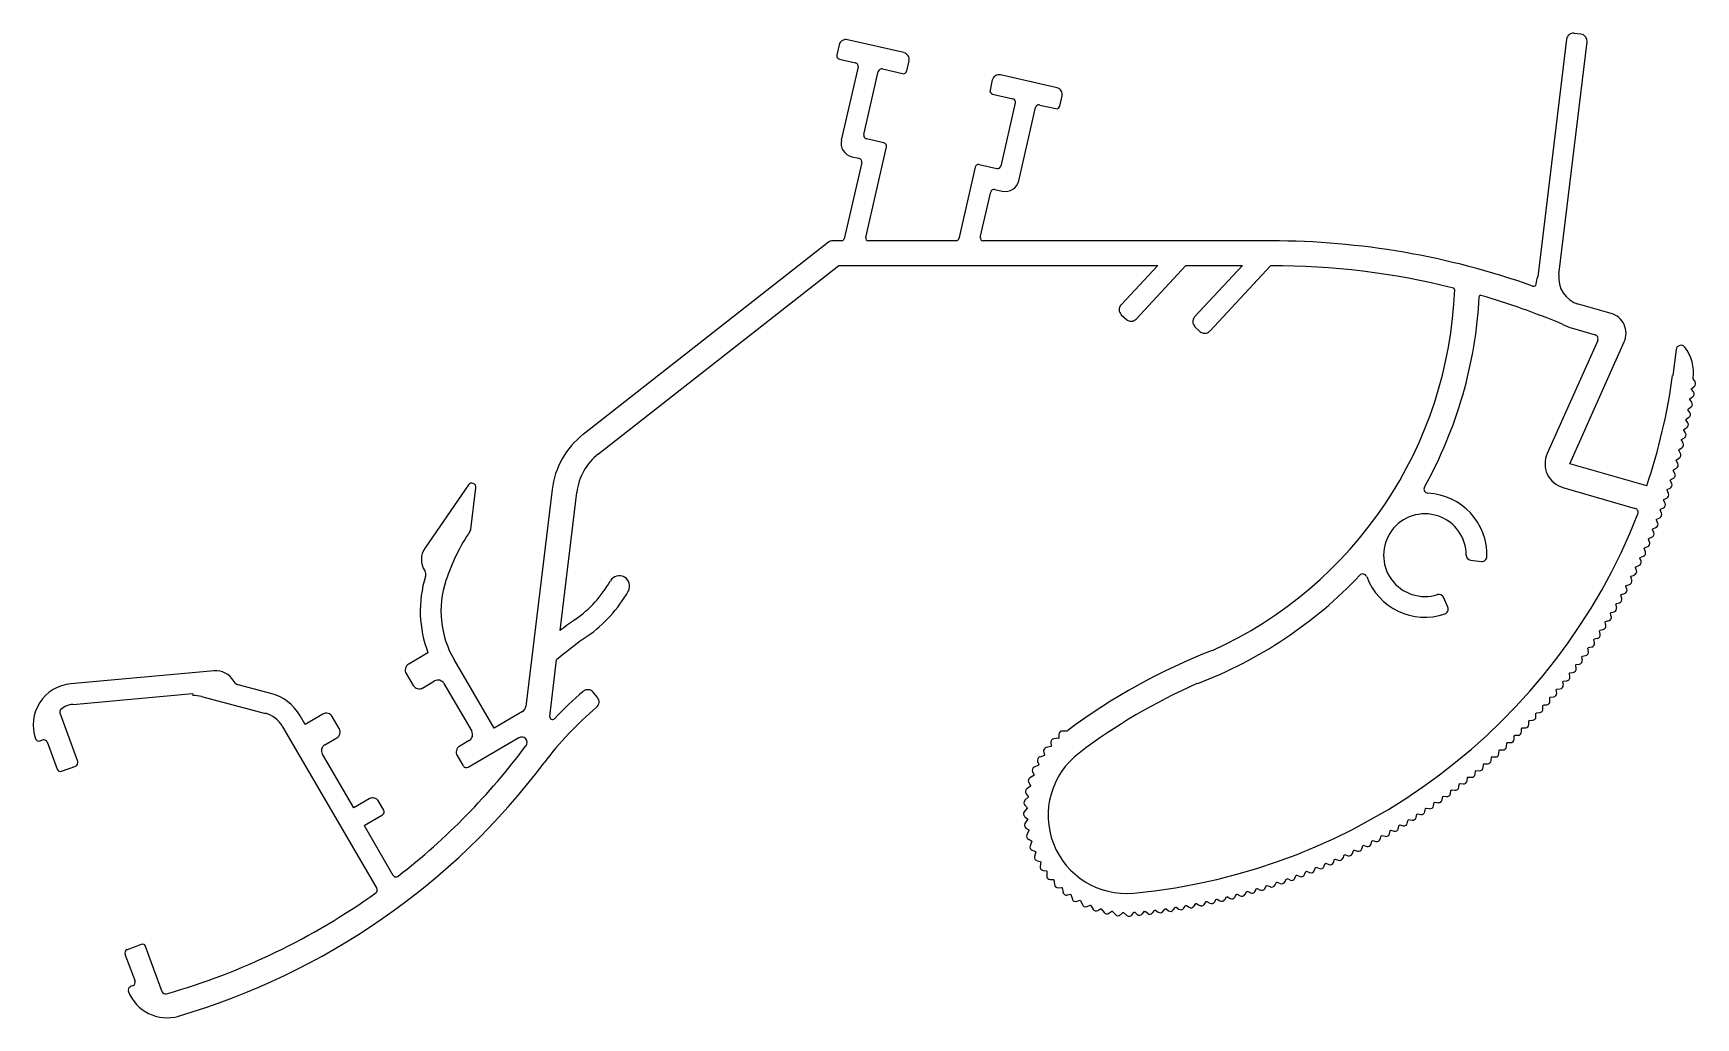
# Model space of a CAD drawing. Extents: x 2186 to 2306, y 1782 to 1853.
import ezdxf

# ---------------------------------------------------------------- set-up
doc = ezdxf.new("R2010")
doc.units = 0
doc.layers.get('0').update_dxf_attribs({"linetype": 'CONTINUOUS'})

msp = doc.modelspace()

# ---------------------------------------------------------------- linework, layer by layer
for p, q in [((2244.04, 1852.28), (2243.87, 1851.55)), ((2248.73, 1851.72), (2244.64, 1852.66)), ((2296.8, 1852.69), (2294.72, 1835.44)), ((2296.25, 1835.63), (2298.29, 1852.51)), ((2297.85, 1853.06), (2297.36, 1853.12)), ((2244.06, 1851.25), (2245.23, 1850.98)), ((2248.94, 1850.39), (2249.11, 1851.12)), ((2245.42, 1850.68), (2244.2, 1845.37)), ((2245.83, 1845.77), (2246.88, 1850.35)), ((2247.18, 1850.54), (2248.64, 1850.2)), ((2259.85, 1849.17), (2255.75, 1850.11)), ((2255.15, 1849.74), (2254.99, 1849)), ((2255.17, 1848.71), (2256.64, 1848.37)), ((2260.05, 1847.84), (2260.22, 1848.58)), ((2256.82, 1848.07), (2255.78, 1843.49)), ((2257.07, 1842.42), (2258.29, 1847.74)), ((2258.59, 1847.92), (2259.76, 1847.66)), ((2247.29, 1845.18), (2246.02, 1845.47)), ((2245.68, 1843.75), (2244.41, 1838.22)), ((2244.95, 1844.17), (2245.49, 1844.05)), ((2245.97, 1838.31), (2247.48, 1844.88)), ((2253.91, 1843.4), (2252.72, 1838.22)), ((2255.48, 1843.3), (2254.21, 1843.59)), ((2254.28, 1838.31), (2255.04, 1841.61)), ((2255.34, 1841.8), (2255.87, 1841.67)), ((2243.26, 1837.96), (2225.48, 1824.02)), ((2244.22, 1838.07), (2243.57, 1838.07)), ((2252.53, 1838.07), (2246.17, 1838.07)), ((2275.37, 1838.07), (2254.48, 1838.07)), ((2226.59, 1822.6), (2244.01, 1836.27)), ((2244.01, 1836.27), (2267.15, 1836.27)), ((2267.15, 1836.27), (2264.49, 1833.41)), ((2265.58, 1832.39), (2269.2, 1836.27)), ((2269.2, 1836.27), (2273.3, 1836.27)), ((2273.3, 1836.27), (2269.82, 1832.54)), ((2270.92, 1831.51), (2275.35, 1836.27)), ((2275.35, 1836.27), (2275.37, 1836.27)), ((2300.03, 1832.79), (2297.68, 1833.46)), ((2264.51, 1832.7), (2264.88, 1832.36)), ((2269.85, 1831.83), (2270.21, 1831.49)), ((2297.23, 1831.72), (2298.87, 1831.25)), ((2299.06, 1830.84), (2295.4, 1822.62)), ((2297.04, 1821.89), (2300.99, 1830.73)), ((2304.75, 1830.17), (2304.5, 1828.29)), ((2306.01, 1827.1), (2305.87, 1827.3)), ((2305.88, 1827.35), (2306.07, 1827.5)), ((2306.12, 1827.85), (2305.98, 1828.05)), ((2305.75, 1825.6), (2305.61, 1825.81)), ((2305.62, 1825.86), (2305.82, 1826)), ((2305.75, 1826.6), (2305.95, 1826.75)), ((2305.89, 1826.35), (2305.75, 1826.55)), ((2305.32, 1824.38), (2305.52, 1824.51)), ((2305.6, 1824.86), (2305.46, 1825.07)), ((2305.47, 1825.12), (2305.68, 1825.26)), ((2305.26, 1823.38), (2305.13, 1823.59)), ((2305.14, 1823.64), (2305.35, 1823.77)), ((2305.43, 1824.12), (2305.3, 1824.33)), ((2304.87, 1821.91), (2304.75, 1822.13)), ((2304.77, 1822.18), (2304.98, 1822.3)), ((2305.07, 1822.64), (2304.95, 1822.86)), ((2304.96, 1822.91), (2305.17, 1823.03)), ((2302.62, 1820.28), (2297.04, 1821.89)), ((2304.34, 1820.73), (2304.56, 1820.84)), ((2304.66, 1821.18), (2304.54, 1821.4)), ((2304.56, 1821.45), (2304.77, 1821.57)), ((2217.16, 1820.35), (2214.01, 1815.79)), ((2217.34, 1817.15), (2217.7, 1820.14)), ((2223.23, 1820.02), (2221.32, 1804.28)), ((2223.8, 1809.79), (2225.01, 1819.8)), ((2296.54, 1820.16), (2301.79, 1818.65)), ((2304.2, 1819.73), (2304.09, 1819.96)), ((2304.11, 1820.01), (2304.33, 1820.12)), ((2304.43, 1820.46), (2304.32, 1820.68)), ((2303.69, 1818.3), (2303.59, 1818.53)), ((2303.61, 1818.58), (2303.83, 1818.68)), ((2303.95, 1819.02), (2303.84, 1819.24)), ((2303.86, 1819.29), (2304.08, 1819.4)), ((2303.06, 1817.17), (2303.28, 1817.27)), ((2303.41, 1817.59), (2303.32, 1817.82)), ((2303.34, 1817.87), (2303.56, 1817.97)), ((2302.83, 1816.19), (2302.74, 1816.42)), ((2302.77, 1816.47), (2302.99, 1816.56)), ((2303.13, 1816.89), (2303.04, 1817.12)), ((2289.84, 1814.89), (2290.64, 1814.8)), ((2302.21, 1814.81), (2302.12, 1815.04)), ((2302.15, 1815.09), (2302.38, 1815.18)), ((2302.53, 1815.5), (2302.44, 1815.73)), ((2302.46, 1815.78), (2302.69, 1815.87)), ((2301.53, 1813.45), (2301.46, 1813.68)), ((2301.48, 1813.73), (2301.72, 1813.81)), ((2301.87, 1814.13), (2301.8, 1814.36)), ((2301.82, 1814.41), (2302.05, 1814.49)), ((2300.77, 1812.4), (2301.01, 1812.47)), ((2301.18, 1812.78), (2301.11, 1813.01)), ((2301.13, 1813.06), (2301.37, 1813.13)), ((2288.19, 1811.47), (2287.87, 1812.2)), ((2300.44, 1811.45), (2300.37, 1811.69)), ((2300.4, 1811.74), (2300.64, 1811.8)), ((2300.81, 1812.11), (2300.75, 1812.35)), ((2299.65, 1810.15), (2299.6, 1810.39)), ((2299.63, 1810.44), (2299.87, 1810.5)), ((2300.05, 1810.8), (2299.99, 1811.04)), ((2300.02, 1811.08), (2300.26, 1811.15)), ((2298.82, 1808.88), (2298.78, 1809.12)), ((2298.81, 1809.17), (2299.05, 1809.22)), ((2299.24, 1809.51), (2299.19, 1809.75)), ((2299.22, 1809.8), (2299.46, 1809.85)), ((2214.22, 1808.16), (2212.82, 1807.34)), ((2219.01, 1802.7), (2216.11, 1807.67)), ((2223.05, 1803.55), (2223.55, 1807.65)), ((2297.95, 1807.64), (2297.91, 1807.88)), ((2297.94, 1807.92), (2298.19, 1807.97)), ((2298.39, 1808.25), (2298.35, 1808.5)), ((2298.38, 1808.54), (2298.62, 1808.59)), ((2198.7, 1806.85), (2188.32, 1805.92)), ((2212.64, 1806.66), (2213.14, 1805.8)), ((2297.04, 1806.42), (2297.01, 1806.67)), ((2297.04, 1806.71), (2297.29, 1806.74)), ((2297.5, 1807.02), (2297.47, 1807.27)), ((2297.5, 1807.31), (2297.74, 1807.35)), ((2188.45, 1804.42), (2197.15, 1805.21)), ((2197.15, 1805.21), (2197.16, 1805.06)), ((2200.15, 1806.08), (2200.13, 1806.11)), ((2202.82, 1805.22), (2200.45, 1805.85)), ((2213.83, 1805.61), (2214.69, 1806.12)), ((2215.38, 1805.94), (2217.39, 1802.48)), ((2226.52, 1804.92), (2226.2, 1805.3)), ((2296.09, 1805.24), (2296.06, 1805.48)), ((2296.1, 1805.53), (2296.34, 1805.55)), ((2296.57, 1805.83), (2296.54, 1806.07)), ((2296.58, 1806.11), (2296.82, 1806.14)), ((2197.8, 1805), (2202.43, 1803.77)), ((2295.09, 1804.09), (2295.08, 1804.34)), ((2295.12, 1804.38), (2295.36, 1804.39)), ((2295.6, 1804.66), (2295.58, 1804.91)), ((2295.61, 1804.95), (2295.86, 1804.97)), ((2188.82, 1800.28), (2187.53, 1803.78)), ((2203.65, 1802.84), (2210.5, 1791.07)), ((2205.31, 1802.97), (2204.95, 1803.6)), ((2206.6, 1803.72), (2205.31, 1802.97)), ((2207.79, 1802.68), (2207.28, 1803.54)), ((2221.08, 1803.9), (2219.01, 1802.7)), ((2294.06, 1802.97), (2294.06, 1803.22)), ((2294.1, 1803.26), (2294.34, 1803.27)), ((2294.58, 1803.53), (2294.58, 1803.77)), ((2294.61, 1803.81), (2294.86, 1803.83)), ((2186.08, 1801.78), (2186.27, 1801.84)), ((2186.59, 1801.7), (2187.32, 1799.72)), ((2206.74, 1801.49), (2207.6, 1801.99)), ((2217.21, 1801.8), (2216.52, 1801.39)), ((2217.13, 1799.87), (2220.81, 1802.01)), ((2259.4, 1801.65), (2259.42, 1801.39)), ((2259.95, 1801.96), (2259.62, 1801.92)), ((2259.98, 1802.24), (2259.98, 1801.98)), ((2260.57, 1802.48), (2260.23, 1802.49)), ((2292.45, 1801.37), (2292.46, 1801.61)), ((2292.5, 1801.65), (2292.74, 1801.65)), ((2293, 1801.89), (2293, 1802.14)), ((2293.04, 1802.18), (2293.29, 1802.18)), ((2293.54, 1802.43), (2293.54, 1802.68)), ((2293.57, 1802.71), (2293.82, 1802.72)), ((2208.83, 1796.92), (2206.56, 1800.81)), ((2216.33, 1800.71), (2216.78, 1799.96)), ((2258.91, 1800.71), (2258.59, 1800.6)), ((2258.88, 1800.99), (2258.93, 1800.74)), ((2259.4, 1801.36), (2259.07, 1801.29)), ((2291.33, 1800.34), (2291.35, 1800.59)), ((2291.39, 1800.62), (2291.63, 1800.61)), ((2291.9, 1800.85), (2291.91, 1801.09)), ((2291.95, 1801.13), (2292.19, 1801.12)), ((2187.64, 1799.58), (2188.67, 1799.95)), ((2258.17, 1799.27), (2257.88, 1799.09)), ((2258.07, 1799.53), (2258.18, 1799.31)), ((2258.5, 1800.01), (2258.19, 1799.87)), ((2258.43, 1800.29), (2258.52, 1800.05)), ((2289.66, 1799.15), (2289.9, 1799.13)), ((2290.18, 1799.35), (2290.2, 1799.6)), ((2290.24, 1799.63), (2290.49, 1799.61)), ((2290.76, 1799.84), (2290.78, 1800.09)), ((2290.82, 1800.12), (2291.07, 1800.11)), ((2257.61, 1797.94), (2257.76, 1797.74)), ((2257.92, 1798.49), (2257.65, 1798.29)), ((2257.79, 1798.75), (2257.93, 1798.53)), ((2288.39, 1797.94), (2288.42, 1798.19)), ((2288.47, 1798.22), (2288.71, 1798.19)), ((2288.99, 1798.4), (2289.02, 1798.65)), ((2289.07, 1798.68), (2289.31, 1798.65)), ((2289.59, 1798.87), (2289.62, 1799.12)), ((2209.95, 1797.57), (2208.83, 1796.92)), ((2211.01, 1796.74), (2210.63, 1797.39)), ((2257.69, 1796.89), (2257.47, 1796.62)), ((2257.76, 1797.7), (2257.51, 1797.46)), ((2257.51, 1797.11), (2257.69, 1796.93)), ((2286.53, 1796.63), (2286.58, 1796.87)), ((2286.62, 1796.9), (2286.86, 1796.86)), ((2287.15, 1797.06), (2287.2, 1797.3)), ((2287.24, 1797.33), (2287.49, 1797.29)), ((2287.77, 1797.5), (2287.82, 1797.74)), ((2287.86, 1797.77), (2288.1, 1797.73)), ((2209.59, 1795.63), (2210.92, 1796.4)), ((2209.59, 1795.63), (2211.68, 1792.03)), ((2257.51, 1796.27), (2257.7, 1796.11)), ((2257.7, 1796.07), (2257.52, 1795.79)), ((2284.6, 1795.41), (2284.66, 1795.65)), ((2284.71, 1795.68), (2284.95, 1795.62)), ((2285.25, 1795.81), (2285.31, 1796.05)), ((2285.35, 1796.07), (2285.6, 1796.02)), ((2285.89, 1796.21), (2285.95, 1796.45)), ((2285.99, 1796.48), (2286.23, 1796.43)), ((2257.59, 1795.44), (2257.81, 1795.31)), ((2257.81, 1795.27), (2257.66, 1794.96)), ((2257.77, 1794.63), (2258, 1794.51)), ((2258.01, 1794.48), (2257.89, 1794.16)), ((2282.62, 1794.29), (2282.69, 1794.52)), ((2282.74, 1794.55), (2282.98, 1794.48)), ((2283.29, 1794.65), (2283.36, 1794.89)), ((2283.4, 1794.91), (2283.64, 1794.85)), ((2283.95, 1795.02), (2284.01, 1795.26)), ((2284.06, 1795.29), (2284.3, 1795.23)), ((2258.04, 1793.84), (2258.28, 1793.75)), ((2258.3, 1793.72), (2258.21, 1793.39)), ((2279.9, 1792.95), (2279.98, 1793.18)), ((2280.03, 1793.2), (2280.26, 1793.12)), ((2280.59, 1793.27), (2280.67, 1793.5)), ((2280.72, 1793.52), (2280.95, 1793.44)), ((2281.27, 1793.6), (2281.35, 1793.83)), ((2281.4, 1793.85), (2281.63, 1793.78)), ((2281.95, 1793.94), (2282.03, 1794.17)), ((2282.07, 1794.2), (2282.31, 1794.12)), ((2258.4, 1793.08), (2258.64, 1793.02)), ((2258.66, 1792.99), (2258.62, 1792.65)), ((2258.83, 1792.37), (2259.08, 1792.34)), ((2259.11, 1792.31), (2259.1, 1791.97)), ((2277.09, 1791.8), (2277.19, 1792.02)), ((2277.24, 1792.04), (2277.47, 1791.94)), ((2277.8, 1792.07), (2277.9, 1792.29)), ((2277.95, 1792.31), (2278.17, 1792.22)), ((2278.5, 1792.35), (2278.6, 1792.58)), ((2278.65, 1792.6), (2278.88, 1792.51)), ((2279.2, 1792.64), (2279.29, 1792.87)), ((2279.34, 1792.89), (2279.57, 1792.81)), ((2259.35, 1791.71), (2259.6, 1791.71)), ((2259.62, 1791.68), (2259.66, 1791.34)), ((2259.93, 1791.12), (2260.18, 1791.14)), ((2260.21, 1791.12), (2260.28, 1790.78)), ((2273.48, 1790.63), (2273.6, 1790.84)), ((2273.65, 1790.86), (2273.87, 1790.74)), ((2274.2, 1790.84), (2274.32, 1791.05)), ((2274.37, 1791.07), (2274.59, 1790.95)), ((2274.93, 1791.06), (2275.05, 1791.28)), ((2275.1, 1791.29), (2275.32, 1791.18)), ((2275.65, 1791.29), (2275.76, 1791.51)), ((2275.82, 1791.53), (2276.04, 1791.42)), ((2276.37, 1791.54), (2276.48, 1791.76)), ((2276.53, 1791.78), (2276.75, 1791.68)), ((2260.57, 1790.59), (2260.82, 1790.64)), ((2260.85, 1790.62), (2260.96, 1790.29)), ((2261.27, 1790.13), (2261.51, 1790.21)), ((2261.55, 1790.19), (2261.69, 1789.88)), ((2262.02, 1789.76), (2262.25, 1789.86)), ((2262.28, 1789.85), (2262.46, 1789.56)), ((2262.8, 1789.47), (2263.02, 1789.6)), ((2263.05, 1789.59), (2263.26, 1789.32)), ((2266.78, 1789.3), (2266.93, 1789.49)), ((2266.98, 1789.5), (2267.18, 1789.35)), ((2267.53, 1789.4), (2267.68, 1789.59)), ((2267.73, 1789.6), (2267.93, 1789.45)), ((2268.28, 1789.51), (2268.43, 1789.71)), ((2268.48, 1789.71), (2268.68, 1789.57)), ((2269.03, 1789.63), (2269.18, 1789.83)), ((2269.23, 1789.84), (2269.43, 1789.7)), ((2269.78, 1789.76), (2269.92, 1789.97)), ((2269.97, 1789.98), (2270.18, 1789.84)), ((2270.52, 1789.91), (2270.66, 1790.12)), ((2270.71, 1790.13), (2270.92, 1790)), ((2271.27, 1790.07), (2271.4, 1790.28)), ((2271.45, 1790.29), (2271.66, 1790.16)), ((2272.01, 1790.25), (2272.14, 1790.46)), ((2272.19, 1790.47), (2272.4, 1790.34)), ((2272.74, 1790.43), (2272.87, 1790.64)), ((2272.92, 1790.66), (2273.13, 1790.53)), ((2263.61, 1789.27), (2263.81, 1789.42)), ((2263.85, 1789.42), (2264.08, 1789.17)), ((2264.44, 1789.16), (2264.62, 1789.33)), ((2264.66, 1789.33), (2264.92, 1789.11)), ((2265.27, 1789.14), (2265.43, 1789.34)), ((2265.48, 1789.34), (2265.67, 1789.18)), ((2266.02, 1789.21), (2266.18, 1789.41)), ((2266.23, 1789.41), (2266.43, 1789.26)), ((2192.24, 1786.3), (2192.97, 1784.33)), ((2193.42, 1787), (2192.39, 1786.62)), ((2194.95, 1783.57), (2193.74, 1786.85)), ((2192.82, 1784.01), (2192.63, 1783.94))]:
    msp.add_line(p, q)
for centre, radius, start, end in [((2244.53, 1852.17), 0.5, 77.108, 167.108), ((2297.3, 1852.63), 0.5, 83.1074, 173.108), ((2297.79, 1852.57), 0.5, 353.108, 83.1074), ((2244.12, 1851.49), 0.25, 167.108, 257.108), ((2245.17, 1850.74), 0.25, 347.108, 77.108), ((2248.62, 1851.23), 0.5, 347.108, 77.108), ((2247.12, 1850.29), 0.25, 77.108, 167.108), ((2248.7, 1850.44), 0.25, 257.108, 347.108), ((2255.64, 1849.62), 0.5, 77.108, 167.108), ((2255.23, 1848.95), 0.25, 167.108, 257.108), ((2259.73, 1848.69), 0.5, 347.108, 77.108), ((2256.58, 1848.13), 0.25, 347.108, 77.108), ((2258.53, 1847.68), 0.25, 77.108, 167.108), ((2259.81, 1847.9), 0.25, 257.108, 347.108), ((2245.18, 1845.15), 1, 167.108, 257.108), ((2246.08, 1845.71), 0.25, 167.108, 257.108), ((2247.23, 1844.93), 0.25, 347.108, 77.108), ((2245.43, 1843.8), 0.25, 347.108, 77.108), ((2254.15, 1843.35), 0.25, 77.108, 167.108), ((2255.53, 1843.55), 0.25, 257.108, 347.108), ((2255.28, 1841.55), 0.25, 77.108, 167.108), ((2256.1, 1842.65), 1, 257.108, 347.108), ((2243.57, 1837.57), 0.5, 90, 128.108), ((2244.22, 1838.27), 0.2, 270, 347.108), ((2246.17, 1838.27), 0.2, 167.108, 270), ((2252.53, 1838.27), 0.2, 270, 347.108), ((2254.48, 1838.27), 0.2, 167.108, 270), ((2275.37, 1781.61), 56.45, 70.3703, 90), ((2275.37, 1781.61), 54.65, 75.9861, 90), ((1914.86, 1920.02), 389.15, 347.3708, 347.4477), ((2298.23, 1835.39), 2, 173.108, 253.9445), ((2258.71, 1835.65), 30, 294.4218, 357.8708), ((2288.58, 1834.54), 0.1, 357.8708, 75.9861), ((2290.56, 1834.01), 0.1, 73.834, 177.0454), ((2275.37, 1781.61), 54.65, 67.2216, 73.834), ((2294.41, 1834.97), 0.2, 250.3703, 347.3708), ((2264.85, 1833.07), 0.5, 137, 227), ((2258.71, 1835.65), 31.8, 330.9067, 357.0454), ((2265.22, 1832.73), 0.5, 227, 317), ((2270.19, 1832.2), 0.5, 137, 227), ((2298.2, 1835.08), 3.5, 241.6218, 253.9445), ((2299.62, 1831.35), 1.5, 335.9445, 73.9445), ((2270.55, 1831.85), 0.5, 227, 317), ((2298.79, 1830.96), 0.3, 335.9445, 73.9445), ((2305.1, 1830.13), 0.35, 37.9356, 172.2114), ((2303.01, 1828.5), 3, 352.2114, 37.9356), ((2261.35, 1834.19), 43.55, 341.3729, 352.2114), ((2261.35, 1834.19), 45.05, 352.1566, 352.2114), ((2261.35, 1834.19), 45.05, 351.1946, 351.2628), ((2305.81, 1826.95), 0.25, 305.7477, 35.7477), ((2305.92, 1827.7), 0.25, 306.7097, 36.7097), ((2261.35, 1834.19), 45.05, 349.2705, 349.3388), ((2261.35, 1834.19), 45.05, 350.2326, 350.3008), ((2305.68, 1826.21), 0.25, 304.7857, 34.7857), ((2261.35, 1834.19), 45.05, 348.3085, 348.3767), ((2305.39, 1824.72), 0.25, 302.8616, 32.8616), ((2305.54, 1825.46), 0.25, 303.8236, 33.8236), ((2229.18, 1819.3), 6, 128.108, 173.108), ((2261.35, 1834.19), 45.05, 346.3845, 346.4527), ((2305.04, 1823.25), 0.25, 300.9376, 30.9376), ((2261.35, 1834.19), 45.05, 347.3465, 347.4147), ((2305.22, 1823.98), 0.25, 301.8996, 31.8996), ((2229.18, 1819.3), 4.2, 128.108, 173.108), ((2297.04, 1821.89), 1.8, 155.9445, 253.9445), ((2261.35, 1834.19), 45.05, 344.4604, 344.5286), ((2261.35, 1834.19), 45.05, 345.4224, 345.4907), ((2304.85, 1822.52), 0.25, 299.9755, 29.9755), ((2261.35, 1834.19), 45.05, 343.4984, 343.5666), ((2304.44, 1821.06), 0.25, 298.0515, 28.0515), ((2304.65, 1821.79), 0.25, 299.0135, 29.0135), ((2217.4, 1820.18), 0.3, 353.108, 145.3817), ((2286.76, 1820.05), 0.3, 150.9067, 267.2613), ((2286.53, 1815.25), 4.5, 358.583, 87.2613), ((2303.97, 1819.62), 0.25, 296.1274, 26.1274), ((2261.35, 1834.19), 45.05, 341.5743, 341.6426), ((2261.35, 1834.19), 45.05, 342.5364, 342.6046), ((2304.21, 1820.34), 0.25, 297.0895, 27.0895), ((2301.7, 1818.36), 0.3, 338.5784, 73.9445), ((2261.35, 1834.19), 45.05, 339.6503, 339.7185), ((2303.72, 1818.91), 0.25, 295.1654, 25.1654), ((2261.35, 1834.19), 45.05, 340.6123, 340.6805), ((2261.35, 1834.19), 43.65, 275.306, 338.5784), ((2286.53, 1815.25), 3, 359.7421, 287.748), ((2303.19, 1817.5), 0.25, 293.2414, 23.2414), ((2261.35, 1834.19), 45.05, 338.6883, 338.7565), ((2303.46, 1818.2), 0.25, 294.2034, 24.2034), ((2229.75, 1808.67), 15, 146.1759, 161.5851), ((2217.04, 1817.19), 0.3, 326.1759, 353.108), ((2302.6, 1816.1), 0.25, 291.3173, 21.3173), ((2261.35, 1834.19), 45.05, 336.7642, 336.8324), ((2302.9, 1816.8), 0.25, 292.2793, 22.2793), ((2261.35, 1834.19), 45.05, 337.7262, 337.7945), ((2215.24, 1814.93), 1.5, 145.3817, 212.8335), ((2289.88, 1815.24), 0.35, 179.7421, 263.7451), ((2290.67, 1815.15), 0.35, 263.7451, 358.583), ((2301.97, 1814.73), 0.25, 289.3933, 19.3933), ((2261.35, 1834.19), 45.05, 334.8402, 334.9084), ((2302.29, 1815.41), 0.25, 290.3553, 20.3553), ((2261.35, 1834.19), 45.05, 335.8022, 335.8704), ((2222.16, 1811.2), 8.5, 162.8552, 200.9326), ((2213.56, 1813.85), 0.5, 342.8552, 32.8335), ((2228.1, 1813.01), 0.75, 330.4696, 150.4696), ((2258.71, 1835.65), 31.8, 290.8938, 316.5834), ((2282.02, 1813.59), 0.3, 20.2288, 136.5834), ((2286.53, 1815.25), 4.5, 200.2288, 288.9071), ((2261.35, 1834.19), 45.05, 332.9161, 332.9843), ((2301.64, 1814.05), 0.25, 288.4312, 18.4312), ((2261.35, 1834.19), 45.05, 333.8781, 333.9464), ((2222.16, 1811.2), 7, 161.5851, 210.2032), ((2220.05, 1817.57), 8.5, 304.8476, 330.4696), ((2220.05, 1817.57), 10, 304.8476, 330.4696), ((2287.55, 1812.06), 0.35, 23.7451, 107.748), ((2261.35, 1834.19), 45.05, 330.9921, 331.0603), ((2300.94, 1812.71), 0.25, 286.5072, 16.5072), ((2261.35, 1834.19), 45.05, 331.9541, 332.0223), ((2301.29, 1813.37), 0.25, 287.4692, 17.4692), ((2287.87, 1811.33), 0.35, 288.9071, 23.7451), ((2300.19, 1811.39), 0.25, 284.5831, 14.5831), ((2261.35, 1834.19), 45.05, 330.03, 330.0983), ((2300.57, 1812.04), 0.25, 285.5452, 15.5452), ((2242.62, 1785.15), 31, 124.8476, 127.3817), ((2299.41, 1810.1), 0.25, 282.6591, 12.6591), ((2261.35, 1834.19), 45.05, 328.106, 328.1742), ((2299.81, 1810.74), 0.25, 283.6211, 13.6211), ((2261.35, 1834.19), 45.05, 329.068, 329.1362), ((2242.62, 1785.15), 29.5, 124.8476, 130.2956), ((2298.58, 1808.83), 0.25, 280.735, 10.735), ((2261.35, 1834.19), 45.05, 326.1819, 326.2502), ((2299, 1809.46), 0.25, 281.6971, 11.6971), ((2261.35, 1834.19), 45.05, 327.144, 327.2122), ((2287.52, 1766.39), 45.05, 111.3705, 126.6466), ((2297.7, 1807.6), 0.25, 278.811, 8.811), ((2261.35, 1834.19), 45.05, 324.2579, 324.3261), ((2298.15, 1808.21), 0.25, 279.773, 9.773), ((2261.35, 1834.19), 45.05, 325.2199, 325.2881), ((2198.83, 1805.36), 1.5, 30.2032, 95.1558), ((2213.07, 1806.91), 0.5, 120.2032, 210.2032), ((2296.79, 1806.39), 0.25, 276.8869, 6.8869), ((2261.35, 1834.19), 45.05, 322.3338, 322.4021), ((2297.25, 1806.99), 0.25, 277.849, 7.849), ((2261.35, 1834.19), 45.05, 323.2959, 323.3641), ((2188.59, 1802.93), 3, 95.1558, 199.5176), ((2200.58, 1806.33), 0.5, 210.2032, 255.2032), ((2201.92, 1801.84), 3.5, 30.2032, 75.2032), ((2213.58, 1806.05), 0.5, 210.2032, 300.2032), ((2214.94, 1805.69), 0.5, 30.2032, 120.2032), ((2242.62, 1785.15), 26.5, 130.2779, 136.5277), ((2225.82, 1804.99), 0.5, 39.1759, 130.2779), ((2287.52, 1766.39), 43.25, 113.9071, 127.0826), ((2270.4, 1805.01), 1, 110.8938, 113.9071), ((2295.84, 1805.22), 0.25, 274.9629, 4.9629), ((2261.35, 1834.19), 45.05, 320.4098, 320.478), ((2296.32, 1805.8), 0.25, 275.9249, 5.9249), ((2261.35, 1834.19), 45.05, 321.3718, 321.44), ((2187.76, 1803.87), 0.25, 131.256, 200.1558), ((2188.59, 1802.93), 1.5, 95.1558, 131.256), ((2197.29, 1803.06), 2, 75.2032, 93.5006), ((2220.83, 1804.34), 0.5, 300.2032, 353.108), ((2242.62, 1785.15), 25, 130.2995, 143.0625), ((2226.13, 1804.6), 0.5, 310.2995, 39.1759), ((2294.84, 1804.08), 0.25, 273.0388, 3.0388), ((2261.35, 1834.19), 45.05, 318.4857, 318.554), ((2295.35, 1804.64), 0.25, 274.0009, 4.0009), ((2261.35, 1834.19), 45.05, 319.4478, 319.516), ((2201.92, 1801.84), 2, 30.2032, 75.2032), ((2206.85, 1803.29), 0.5, 30.2032, 120.2032), ((2223.25, 1803.52), 0.2, 173.108, 316.5277), ((2293.81, 1802.97), 0.25, 271.1148, 1.1148), ((2261.35, 1834.19), 45.05, 316.5617, 316.6299), ((2294.33, 1803.52), 0.25, 272.0768, 2.0768), ((2261.35, 1834.19), 45.05, 317.5237, 317.5919), ((2186, 1802.01), 0.25, 199.5176, 290.1558), ((2186.36, 1801.61), 0.25, 20.1558, 110.1558), ((2207.35, 1802.42), 0.5, 300.2032, 30.2032), ((2216.96, 1802.23), 0.5, 300.2032, 30.2032), ((2221.01, 1801.66), 0.4, 323.3056, 120.2032), ((2259.64, 1801.67), 0.25, 96.1134, 186.1134), ((2265.01, 1796.65), 7.33, 133.3148, 133.616), ((2260.23, 1802.24), 0.25, 89.7497, 179.7497), ((2265.01, 1796.65), 7.33, 126.6466, 127.2523), ((2261.35, 1834.19), 45.05, 313.6756, 313.7438), ((2292.75, 1801.9), 0.25, 269.1907, 359.1907), ((2261.35, 1834.19), 45.05, 314.6376, 314.7059), ((2293.29, 1802.43), 0.25, 270.1528, 0.1528), ((2261.35, 1834.19), 45.05, 315.5997, 315.6679), ((2206.99, 1801.06), 0.5, 120.2032, 210.2032), ((2181.67, 1830.98), 49.46, 307.9035, 323.3056), ((2216.77, 1800.96), 0.5, 120.2032, 210.2032), ((2258.67, 1800.37), 0.25, 108.8406, 198.8406), ((2259.12, 1801.05), 0.25, 102.477, 192.477), ((2265.01, 1796.65), 7.33, 146.0421, 146.3432), ((2264.86, 1796.37), 5.66, 127.0826, 275.306), ((2265.01, 1796.65), 7.33, 139.6784, 139.9796), ((2291.08, 1800.36), 0.25, 266.3047, 356.3047), ((2261.35, 1834.19), 45.05, 311.7516, 311.8198), ((2291.65, 1800.86), 0.25, 267.2667, 357.2667), ((2261.35, 1834.19), 45.05, 312.7136, 312.7818), ((2292.2, 1801.37), 0.25, 268.2287, 358.2287), ((2187.55, 1799.81), 0.25, 200.1558, 290.1558), ((2188.58, 1800.19), 0.25, 290.1558, 20.1558), ((2181.67, 1830.98), 51.26, 286.3918, 323.0625), ((2217, 1800.08), 0.25, 210.8122, 300.2032), ((2258.3, 1799.64), 0.25, 115.2043, 205.2043), ((2265.01, 1796.65), 7.33, 158.7693, 159.0705), ((2265.01, 1796.65), 7.33, 152.4057, 152.7069), ((2261.35, 1834.19), 45.05, 308.8655, 308.9337), ((2289.93, 1799.38), 0.25, 264.3806, 354.3806), ((2261.35, 1834.19), 45.05, 309.8275, 309.8957), ((2290.51, 1799.86), 0.25, 265.3426, 355.3426), ((2261.35, 1834.19), 45.05, 310.7895, 310.8578), ((2257.8, 1798.09), 0.25, 127.9315, 217.9315), ((2258.01, 1798.88), 0.25, 121.5679, 211.5679), ((2265.01, 1796.65), 7.33, 165.133, 165.4341), ((2288.14, 1797.98), 0.25, 261.4945, 351.4945), ((2261.35, 1834.19), 45.05, 306.9414, 307.0097), ((2288.74, 1798.44), 0.25, 262.4566, 352.4566), ((2261.35, 1834.19), 45.05, 307.9034, 307.9717), ((2289.34, 1798.9), 0.25, 263.4186, 353.4186), ((2210.2, 1797.14), 0.5, 30.2032, 120.2032), ((2210.79, 1796.62), 0.25, 300.2032, 30.2032), ((2257.69, 1797.28), 0.25, 134.2952, 224.2952), ((2265.01, 1796.65), 7.33, 177.8602, 178.1614), ((2265.01, 1796.65), 7.33, 171.4966, 171.7978), ((2261.35, 1834.19), 45.05, 304.0553, 304.1236), ((2286.91, 1797.1), 0.25, 259.5705, 349.5705), ((2261.35, 1834.19), 45.05, 305.0174, 305.0856), ((2287.53, 1797.54), 0.25, 260.5325, 350.5325), ((2261.35, 1834.19), 45.05, 305.9794, 306.0476), ((2257.66, 1796.47), 0.25, 140.6588, 230.6588), ((2257.73, 1795.65), 0.25, 147.0224, 237.0224), ((2265.01, 1796.65), 7.33, 184.2239, 184.5251), ((2261.35, 1834.19), 45.05, 301.1693, 301.2375), ((2285.01, 1795.86), 0.25, 256.6844, 346.6844), ((2261.35, 1834.19), 45.05, 302.1313, 302.1995), ((2285.65, 1796.27), 0.25, 257.6464, 347.6464), ((2261.35, 1834.19), 45.05, 303.0933, 303.1616), ((2286.28, 1796.68), 0.25, 258.6085, 348.6085), ((2257.89, 1794.85), 0.25, 153.3861, 243.3861), ((2265.01, 1796.65), 7.33, 190.5875, 190.8887), ((2265.01, 1796.65), 7.33, 196.9511, 197.2523), ((2261.35, 1834.19), 45.05, 298.2832, 298.3514), ((2283.05, 1794.72), 0.25, 253.7983, 343.7983), ((2261.35, 1834.19), 45.05, 299.2452, 299.3135), ((2283.71, 1795.09), 0.25, 254.7604, 344.7604), ((2261.35, 1834.19), 45.05, 300.2072, 300.2755), ((2284.36, 1795.47), 0.25, 255.7224, 345.7224), ((2258.13, 1794.07), 0.25, 159.7497, 249.7497), ((2258.46, 1793.33), 0.25, 166.1134, 256.1134), ((2265.01, 1796.65), 7.33, 203.3148, 203.616), ((2261.35, 1834.19), 45.05, 294.4351, 294.5033), ((2280.35, 1793.35), 0.25, 249.9502, 339.9502), ((2261.35, 1834.19), 45.05, 295.3971, 295.4654), ((2281.03, 1793.68), 0.25, 250.9122, 340.9122), ((2261.35, 1834.19), 45.05, 296.3591, 296.4274), ((2281.71, 1794.01), 0.25, 251.8743, 341.8743), ((2261.35, 1834.19), 45.05, 297.3212, 297.3894), ((2282.38, 1794.36), 0.25, 252.8363, 342.8363), ((2211.9, 1792.15), 0.25, 210.2032, 307.9035), ((2258.87, 1792.62), 0.25, 172.477, 262.477), ((2265.01, 1796.65), 7.33, 209.6784, 209.9796), ((2265.01, 1796.65), 7.33, 216.0421, 216.3432), ((2259.35, 1791.96), 0.25, 178.8406, 268.8406), ((2261.35, 1834.19), 45.05, 290.587, 290.6552), ((2277.57, 1792.17), 0.25, 246.1021, 336.1021), ((2261.35, 1834.19), 45.05, 291.549, 291.6173), ((2278.27, 1792.45), 0.25, 247.0641, 337.0641), ((2261.35, 1834.19), 45.05, 292.511, 292.5793), ((2278.97, 1792.74), 0.25, 248.0262, 338.0262), ((2261.35, 1834.19), 45.05, 293.4731, 293.5413), ((2279.66, 1793.04), 0.25, 248.9882, 338.9882), ((2181.67, 1830.98), 49.46, 285.9395, 305.5597), ((2210.29, 1790.95), 0.25, 305.5597, 30.2032), ((2265.01, 1796.65), 7.33, 222.4057, 222.7069), ((2259.9, 1791.37), 0.25, 185.2043, 275.2043), ((2265.01, 1796.65), 7.33, 228.7693, 229.0705), ((2260.52, 1790.83), 0.25, 191.5679, 281.5679), ((2261.35, 1834.19), 45.05, 285.7769, 285.8451), ((2273.99, 1790.96), 0.25, 241.292, 331.292), ((2261.35, 1834.19), 45.05, 286.7389, 286.8071), ((2274.71, 1791.18), 0.25, 242.254, 332.254), ((2261.35, 1834.19), 45.05, 287.7009, 287.7692), ((2275.43, 1791.41), 0.25, 243.216, 333.216), ((2261.35, 1834.19), 45.05, 288.6629, 288.7312), ((2276.15, 1791.65), 0.25, 244.1781, 334.1781), ((2261.35, 1834.19), 45.05, 289.625, 289.6932), ((2276.86, 1791.9), 0.25, 245.1401, 335.1401), ((2265.01, 1796.65), 7.33, 235.133, 235.4341), ((2261.19, 1790.37), 0.25, 197.9315, 287.9315), ((2265.01, 1796.65), 7.33, 241.4966, 241.7978), ((2261.91, 1789.99), 0.25, 204.2952, 294.2952), ((2265.01, 1796.65), 7.33, 247.8602, 248.1614), ((2262.67, 1789.69), 0.25, 210.6588, 300.6588), ((2265.01, 1796.65), 7.33, 254.2239, 254.5251), ((2261.35, 1834.19), 45.05, 277.1186, 277.1869), ((2261.35, 1834.19), 45.05, 278.0807, 278.1489), ((2268.08, 1789.65), 0.25, 233.5958, 323.5958), ((2261.35, 1834.19), 45.05, 279.0427, 279.1109), ((2268.83, 1789.77), 0.25, 234.5578, 324.5578), ((2261.35, 1834.19), 45.05, 280.0047, 280.0729), ((2269.57, 1789.91), 0.25, 235.5198, 325.5198), ((2261.35, 1834.19), 45.05, 280.9667, 281.035), ((2270.32, 1790.05), 0.25, 236.4819, 326.4819), ((2261.35, 1834.19), 45.05, 281.9288, 281.997), ((2271.06, 1790.21), 0.25, 237.4439, 327.4439), ((2261.35, 1834.19), 45.05, 282.8908, 282.959), ((2271.79, 1790.38), 0.25, 238.4059, 328.4059), ((2261.35, 1834.19), 45.05, 283.8528, 283.9211), ((2272.53, 1790.56), 0.25, 239.3679, 329.3679), ((2261.35, 1834.19), 45.05, 284.8148, 284.8831), ((2273.26, 1790.75), 0.25, 240.33, 330.33), ((2263.46, 1789.47), 0.25, 217.0224, 307.0224), ((2265.01, 1796.65), 7.33, 260.5875, 260.8887), ((2264.26, 1789.34), 0.25, 223.3861, 313.3861), ((2265.01, 1796.65), 7.33, 266.9511, 267.2523), ((2265.08, 1789.3), 0.25, 229.7497, 319.7497), ((2265.01, 1796.65), 7.33, 273.3148, 273.572), ((2265.64, 1790.32), 1, 260.2588, 261.108), ((2265.83, 1789.37), 0.25, 230.7097, 320.7097), ((2261.35, 1834.19), 45.05, 276.1566, 276.2248), ((2266.58, 1789.45), 0.25, 231.6717, 321.6717), ((2267.33, 1789.55), 0.25, 232.6338, 322.6338), ((2192.48, 1786.39), 0.25, 110.1558, 200.1558), ((2193.51, 1786.77), 0.25, 20.1558, 110.1558), ((2192.72, 1783.7), 0.25, 110.1558, 200.794), ((2195.29, 1784.68), 3, 200.794, 286.3918), ((2192.73, 1784.24), 0.25, 290.1558, 20.1558), ((2195.18, 1783.66), 0.25, 200.1558, 285.9395)]:
    msp.add_arc(centre, radius, start, end)

doc.saveas('drawing.dxf')
